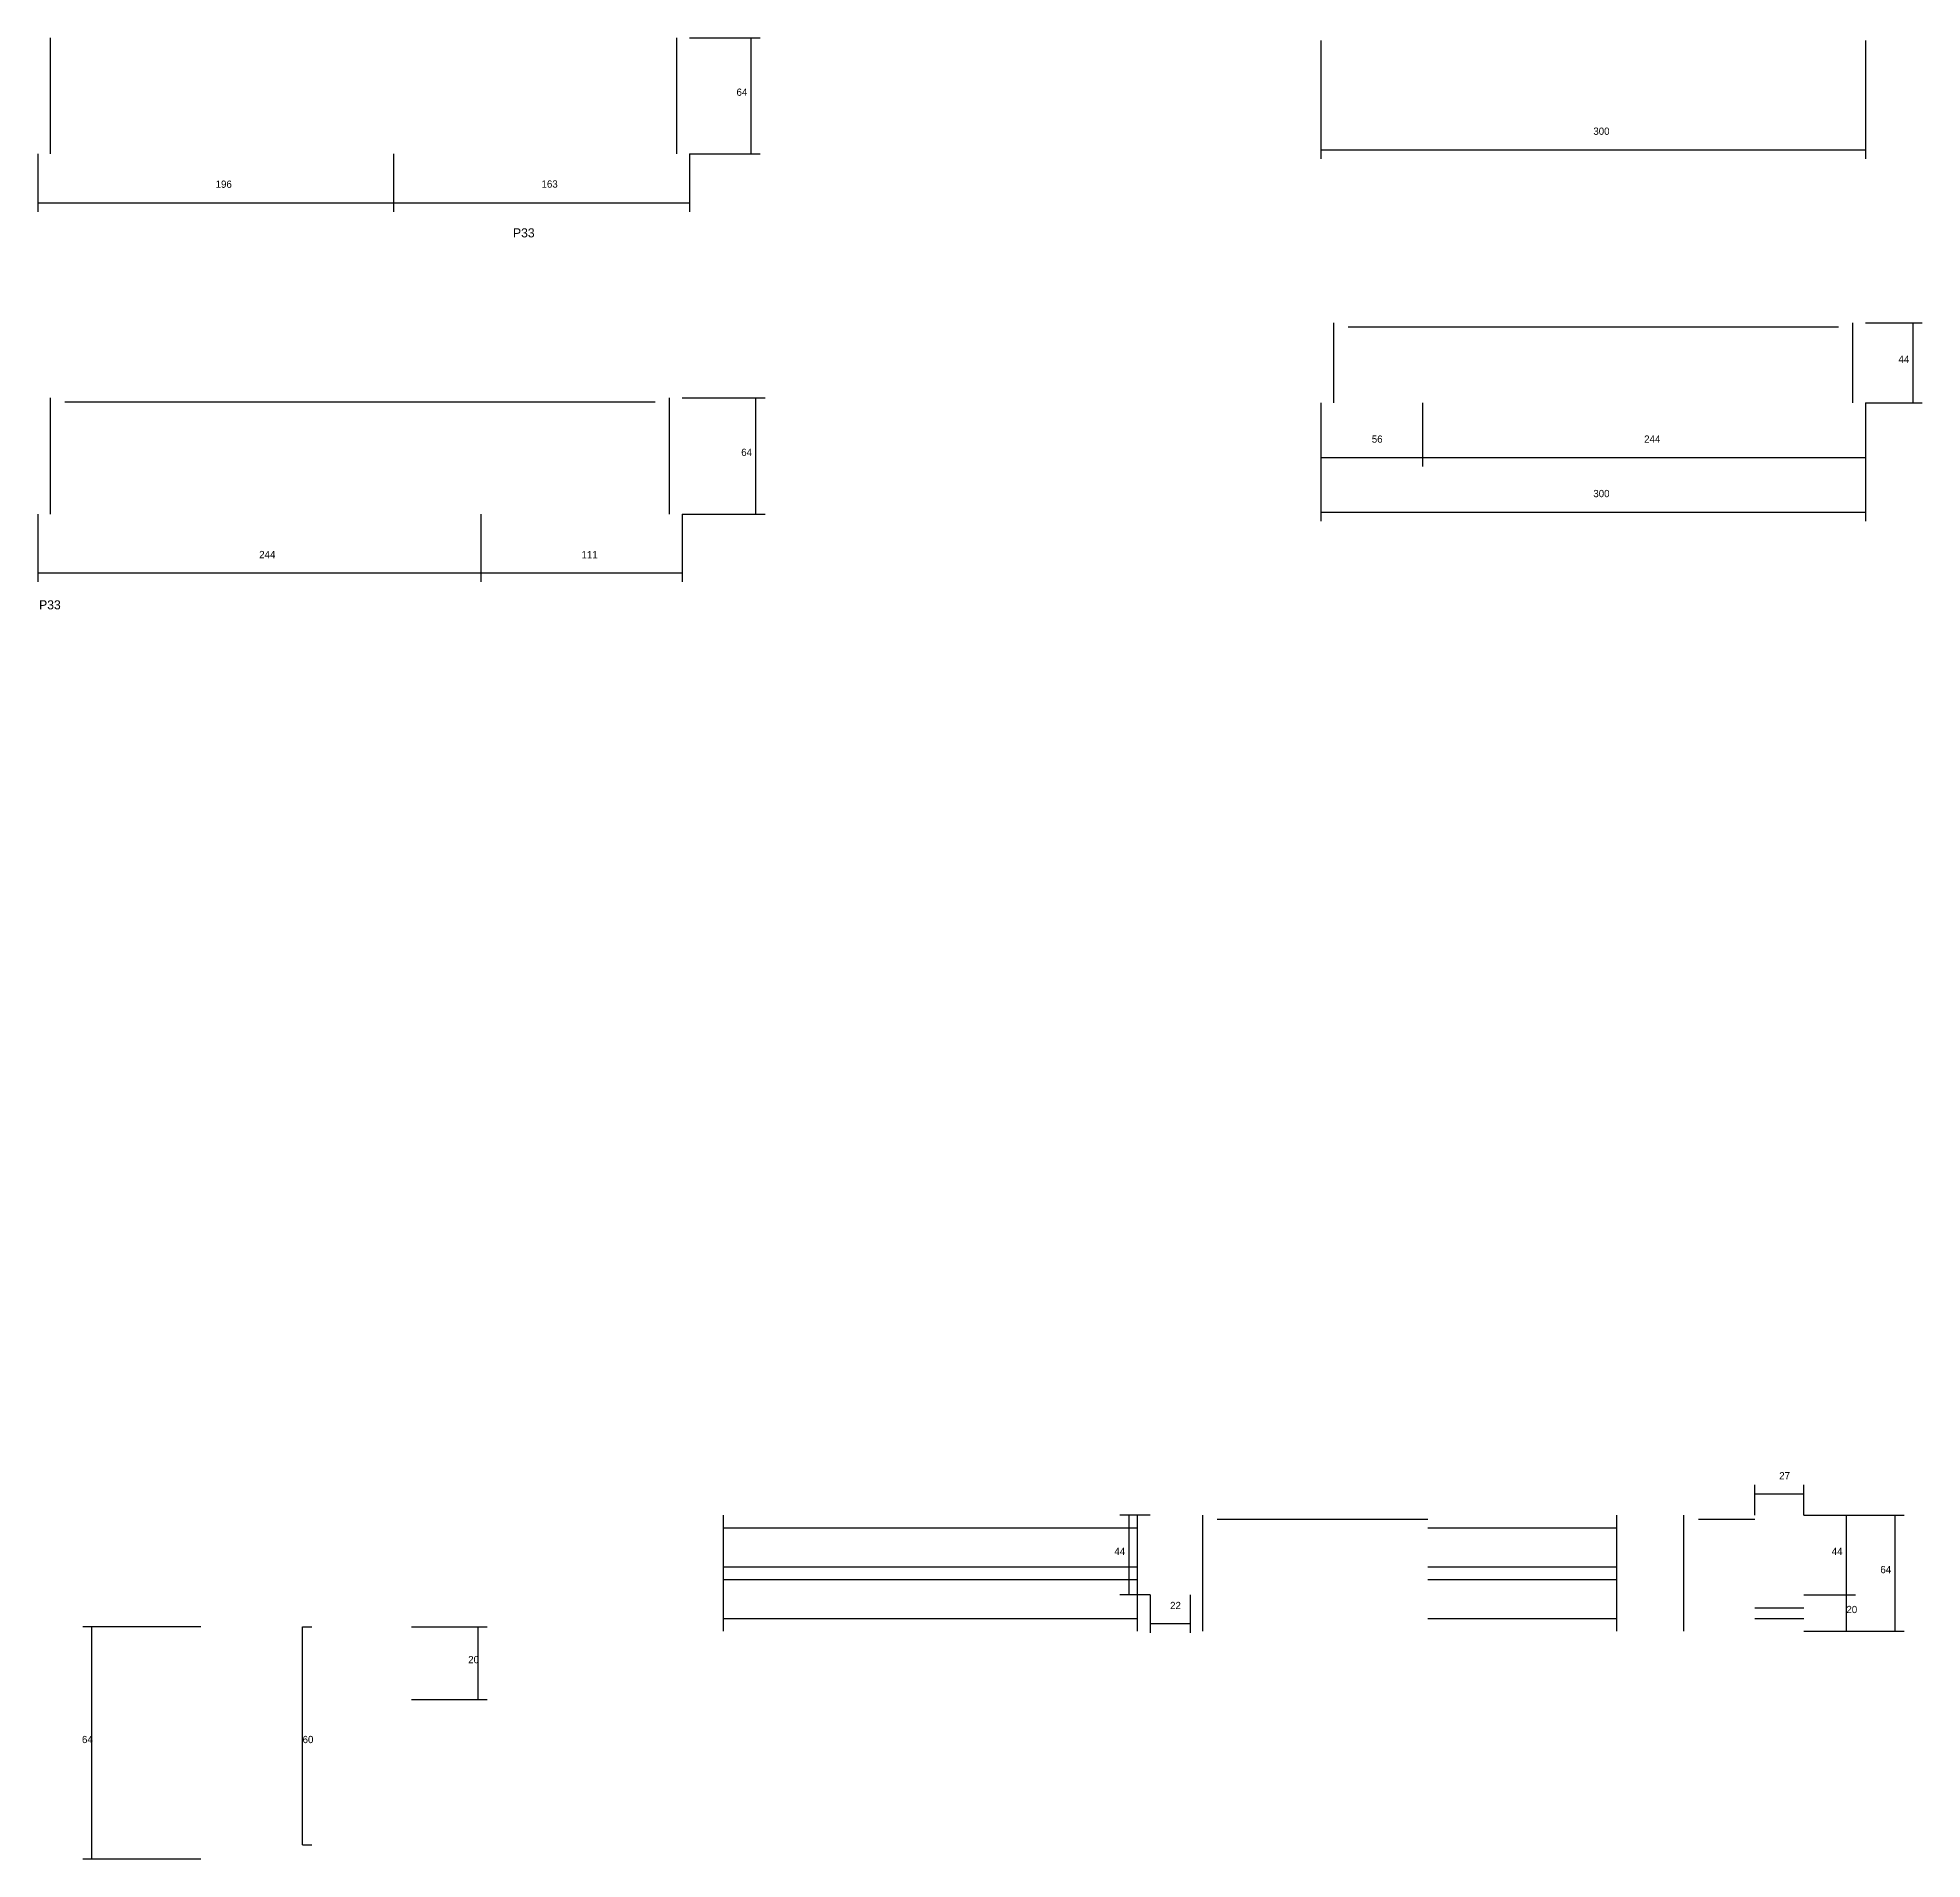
# Model space of a CAD drawing. Header units: metres. Extents: x 137287 to 143227, y 29598 to 30602.
# Drawn here: x 140523 to 141561, y 29598 to 30602 of the extents above; entities that cross this region are included whole.
import ezdxf

# ---------------------------------------------------------------- set-up
doc = ezdxf.new("R2010")
doc.units = ezdxf.units.M
for name, color, linetype in [('COTA', 4, 'Continuous'), ('Cota Seção (2x)', 4, 'Continuous'), ('NOMENCLATURA', 7, 'Continuous'), ('SARR_2.2x7', 40, 'Continuous')]:
    doc.layers.add(name, color=color, linetype=linetype)

msp = doc.modelspace()

# ---------------------------------------------------------------- linework, layer by layer
at = {"layer": 'COTA'}
for p, q in [((140881.8, 30601.9), (140920.8, 30601.9)), ((140915.8, 30537.9), (140915.8, 30601.9)), ((141229.6, 30600.4), (141229.6, 30535.2)), ((141529.6, 30600.4), (141529.6, 30535.2)), ((141229.6, 30540.2), (141529.6, 30540.2)), ((140522.8, 30537.9), (140522.8, 30506)), ((140718.8, 30537.9), (140718.8, 30506)), ((140718.8, 30537.9), (140718.8, 30506)), ((140881.8, 30537.9), (140881.8, 30506)), ((140881.8, 30537.9), (140920.8, 30537.9)), ((140522.8, 30511), (140718.8, 30511)), ((140718.8, 30511), (140881.8, 30511)), ((141529.6, 30444.8), (141560.8, 30444.8)), ((141555.8, 30400.8), (141555.8, 30444.8)), ((140877.8, 30403.5), (140923.4, 30403.5)), ((140918.4, 30339.5), (140918.4, 30403.5)), ((141229.6, 30400.8), (141229.6, 30335.6)), ((141229.6, 30400.8), (141229.6, 30365.7)), ((141285.6, 30400.8), (141285.6, 30365.7)), ((141285.6, 30400.8), (141285.6, 30365.7)), ((141529.6, 30400.8), (141529.6, 30335.6)), ((141529.6, 30400.8), (141529.6, 30365.7)), ((141529.6, 30400.8), (141560.8, 30400.8)), ((141229.6, 30370.7), (141285.6, 30370.7)), ((141285.6, 30370.7), (141529.6, 30370.7)), ((140522.8, 30339.5), (140522.8, 30302.1)), ((140766.8, 30339.5), (140766.8, 30302.1)), ((140766.8, 30339.5), (140766.8, 30302.1)), ((140877.8, 30339.5), (140877.8, 30302.1)), ((140877.8, 30339.5), (140923.4, 30339.5)), ((141229.6, 30340.6), (141529.6, 30340.6)), ((140522.8, 30307.1), (140766.8, 30307.1)), ((140766.8, 30307.1), (140877.8, 30307.1)), ((141135.5, 29788.1), (141118.9, 29788.1)), ((141123.9, 29744.1), (141123.9, 29788.1)), ((141135.5, 29744.1), (141118.9, 29744.1)), ((141135.5, 29744.1), (141135.5, 29723.3)), ((141157.5, 29744.1), (141157.5, 29723.3)), ((140612.7, 29726.5), (140547.7, 29726.5)), ((140552.7, 29598.5), (140552.7, 29726.5)), ((140728.7, 29726.5), (140770.4, 29726.5)), ((140765.4, 29686.5), (140765.4, 29726.5)), ((141135.5, 29728.3), (141157.5, 29728.3)), ((140728.7, 29686.5), (140770.4, 29686.5)), ((140612.7, 29598.5), (140547.7, 29598.5))]:
    msp.add_line(p, q, dxfattribs=at)
at = {"layer": 'Cota Seção (2x)'}
for p, q in [((141468.5, 29788.1), (141468.5, 29804.8)), ((141495.5, 29788.1), (141495.5, 29804.8)), ((141468.5, 29799.8), (141495.5, 29799.8)), ((141495.5, 29788.1), (141524, 29788.1)), ((141495.5, 29788.1), (141550.8, 29788.1)), ((141519, 29744.1), (141519, 29788.1)), ((141545.8, 29724.1), (141545.8, 29788.1)), ((141495.5, 29744.1), (141524, 29744.1)), ((141495.5, 29744.1), (141524, 29744.1)), ((141519, 29724.1), (141519, 29744.1)), ((140668.7, 29606.5), (140668.7, 29726.5)), ((140668.7, 29726.5), (140673.7, 29726.5)), ((141495.5, 29724.1), (141524, 29724.1)), ((141495.5, 29724.1), (141550.8, 29724.1)), ((140668.7, 29606.5), (140673.7, 29606.5))]:
    msp.add_line(p, q, dxfattribs=at)
at = {"layer": 'SARR_2.2x7'}
for p, q in [((140529.8, 30537.9), (140529.8, 30601.9)), ((140874.8, 30537.9), (140874.8, 30601.9)), ((141236.6, 30400.8), (141236.6, 30444.8)), ((141522.6, 30400.8), (141522.6, 30444.8)), ((141244.6, 30442.6), (141285.6, 30442.6)), ((141285.6, 30442.6), (141514.6, 30442.6)), ((140529.8, 30339.5), (140529.8, 30403.5)), ((140870.8, 30339.5), (140870.8, 30403.5)), ((140537.8, 30401.3), (140766.8, 30401.3)), ((140766.8, 30401.3), (140862.8, 30401.3)), ((140900.5, 29724.1), (140900.5, 29788.1)), ((140900.5, 29781.1), (141128.5, 29781.1)), ((141128.5, 29724.1), (141128.5, 29788.1)), ((141164.5, 29724.1), (141164.5, 29788.1)), ((141172.5, 29785.9), (141288.5, 29785.9)), ((141288.5, 29781.1), (141392.5, 29781.1)), ((141392.5, 29724.1), (141392.5, 29788.1)), ((141429.5, 29724.1), (141429.5, 29788.1)), ((141437.5, 29785.9), (141468.5, 29785.9)), ((140900.5, 29759.6), (141128.5, 29759.6)), ((141288.5, 29759.6), (141392.5, 29759.6)), ((140900.5, 29752.6), (141128.5, 29752.6)), ((141288.5, 29752.6), (141392.5, 29752.6)), ((140900.5, 29731.1), (141128.5, 29731.1)), ((141288.5, 29731.1), (141392.5, 29731.1)), ((141468.5, 29737.1), (141495.5, 29737.1)), ((141468.5, 29731.1), (141495.5, 29731.1))]:
    msp.add_line(p, q, dxfattribs=at)

# ---------------------------------------------------------------- texts
at = {"layer": 'COTA'}
for s, p in [('64', (140907.7, 30569.9)), ('300', (141379.6, 30548.4)), ('196', (140620.8, 30519.2)), ('163', (140800.3, 30519.3)), ('44', (141547.7, 30422.8)), ('56', (141257.6, 30378.8)), ('244', (141407.6, 30378.8)), ('64', (140910.3, 30371.5)), ('300', (141379.6, 30348.8)), ('244', (140644.8, 30315.2)), ('111', (140822.3, 30315.1)), ('44', (141115.8, 29766.1)), ('22', (141146.5, 29736.3)), ('20', (140759.9, 29706.5)), ('64', (140547.2, 29662.5))]:
    msp.add_text(s, height=4, dxfattribs=at).set_placement(p)
at = {"layer": 'Cota Seção (2x)'}
for s, p in [('27', (141482, 29807.8)), ('44', (141510.9, 29766.1)), ('64', (141537.7, 29756.1)), ('20', (141519, 29734.1)), ('60', (140668.7, 29662.5))]:
    msp.add_text(s, height=4, dxfattribs=at).set_placement(p)
at = {"layer": 'NOMENCLATURA'}
for p in [(140784.6, 30491.9), (140523.6, 30287)]:
    msp.add_text('P33', height=5, dxfattribs=at).set_placement(p)

doc.saveas('drawing.dxf')
